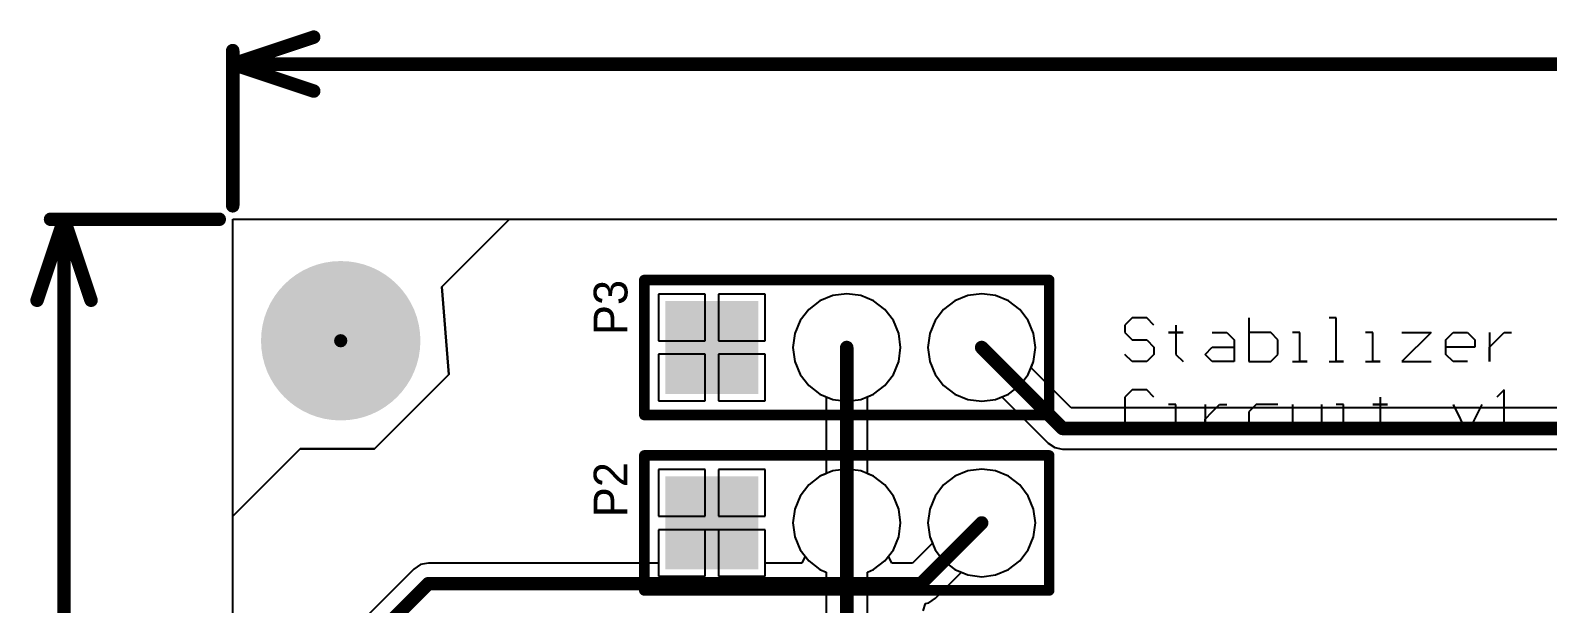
# Model space of a CAD drawing. Header units: millimetres. Extents: x 0 to 146, y 0 to 115.
# Drawn here: x 78.87 to 107.43, y 104.27 to 115.06 of the extents above; entities that cross this region are included whole.
import ezdxf

# ---------------------------------------------------------------- set-up
doc = ezdxf.new("R2010")
doc.units = ezdxf.units.MM
for name, color, linetype in [('BottomLayer', 5, 'Continuous'), ('BottomSolder', 6, 'Continuous'), ('MultiLayer', 9, 'Continuous'), ('PadHoleLayer', 156, 'Continuous'), ('TopLayer', 1, 'Continuous'), ('TopOverlay', 2, 'Continuous'), ('TopPaste', 8, 'Continuous'), ('TopSolder', 216, 'Continuous')]:
    doc.layers.add(name, color=color, linetype=linetype)

# ---------------------------------------------------------------- blocks, each defined once
blk = doc.blocks.new('HDR1X3_15')
at = {"layer": 'BottomLayer'}
blk.add_hatch(color=5, dxfattribs=at).paths.add_polyline_path([(-0.75, 0.75), (0.75, 0.75), (0.75, -0.75), (-0.75, -0.75)])
h = blk.add_hatch(color=5, dxfattribs=at)
edge = h.paths.add_edge_path()
edge.add_arc((2.54, 0), 0.75, 0, 360)
h = blk.add_hatch(color=5, dxfattribs=at)
edge = h.paths.add_edge_path()
edge.add_arc((5.08, 0), 0.75, 0, 360)
at = {"layer": 'BottomSolder'}
blk.add_hatch(color=6, dxfattribs=at).paths.add_polyline_path([(-0.875, 0.875), (0.875, 0.875), (0.875, -0.875), (-0.875, -0.875)])
h = blk.add_hatch(color=6, dxfattribs=at)
edge = h.paths.add_edge_path()
edge.add_arc((2.54, 0), 0.875, 0, 360)
h = blk.add_hatch(color=6, dxfattribs=at)
edge = h.paths.add_edge_path()
edge.add_arc((5.08, 0), 0.875, 0, 360)
at = {"layer": 'MultiLayer'}
blk.add_hatch(color=9, dxfattribs=at).paths.add_polyline_path([(-0.75, 0.75), (0.75, 0.75), (0.75, -0.75), (-0.75, -0.75)])
h = blk.add_hatch(color=9, dxfattribs=at)
edge = h.paths.add_edge_path()
edge.add_arc((2.54, 0), 0.75, 0, 360)
h = blk.add_hatch(color=9, dxfattribs=at)
edge = h.paths.add_edge_path()
edge.add_arc((5.08, 0), 0.75, 0, 360)
at = {"layer": 'PadHoleLayer'}
h = blk.add_hatch(color=156, dxfattribs=at)
edge = h.paths.add_edge_path()
edge.add_arc((0, 0), 0.45, 0, 360)
h = blk.add_hatch(color=156, dxfattribs=at)
edge = h.paths.add_edge_path()
edge.add_arc((2.54, 0), 0.45, 0, 360)
h = blk.add_hatch(color=156, dxfattribs=at)
edge = h.paths.add_edge_path()
edge.add_arc((5.08, 0), 0.45, 0, 360)
at = {"layer": 'TopLayer'}
blk.add_hatch(color=1, dxfattribs=at).paths.add_polyline_path([(-0.75, 0.75), (0.75, 0.75), (0.75, -0.75), (-0.75, -0.75)])
h = blk.add_hatch(color=1, dxfattribs=at)
edge = h.paths.add_edge_path()
edge.add_arc((2.54, 0), 0.75, 0, 360)
h = blk.add_hatch(color=1, dxfattribs=at)
edge = h.paths.add_edge_path()
edge.add_arc((5.08, 0), 0.75, 0, 360)
at = {"layer": 'TopSolder'}
blk.add_hatch(color=216, dxfattribs=at).paths.add_polyline_path([(-0.875, 0.875), (0.875, 0.875), (0.875, -0.875), (-0.875, -0.875)])
h = blk.add_hatch(color=216, dxfattribs=at)
edge = h.paths.add_edge_path()
edge.add_arc((2.54, 0), 0.875, 0, 360)
h = blk.add_hatch(color=216, dxfattribs=at)
edge = h.paths.add_edge_path()
edge.add_arc((5.08, 0), 0.875, 0, 360)
at = {"layer": 'TopOverlay', "const_width": 0.2}
for points in [[(-1.27, -1.27), (-1.27, 1.27)], [(-1.27, 1.27), (6.35, 1.27)], [(6.35, -1.27), (6.35, 1.27)], [(-1.27, -1.27), (6.35, -1.27)]]:
    blk.add_lwpolyline(points, dxfattribs=at)
at = {"layer": 'TopOverlay', "const_width": 0.1}
for points in [[(-1.32, 1.27, 1), (-1.22, 1.27, 1)], [(-1.32, 1.27, 1), (-1.22, 1.27, 1)], [(6.3, 1.27, 1), (6.4, 1.27, 1)], [(6.3, 1.27, 1), (6.4, 1.27, 1)], [(-1.32, -1.27, 1), (-1.22, -1.27, 1)], [(-1.32, -1.27, 1), (-1.22, -1.27, 1)], [(6.3, -1.27, 1), (6.4, -1.27, 1)], [(6.3, -1.27, 1), (6.4, -1.27, 1)]]:
    blk.add_lwpolyline(points, format="xyb", close=True, dxfattribs=at)
blk = doc.blocks.new('HDR1X3_16')
at = {"layer": 'BottomLayer'}
blk.add_hatch(color=5, dxfattribs=at).paths.add_polyline_path([(-0.75, 0.75), (0.75, 0.75), (0.75, -0.75), (-0.75, -0.75)])
h = blk.add_hatch(color=5, dxfattribs=at)
edge = h.paths.add_edge_path()
edge.add_arc((2.54, 0), 0.75, 0, 360)
h = blk.add_hatch(color=5, dxfattribs=at)
edge = h.paths.add_edge_path()
edge.add_arc((5.08, 0), 0.75, 0, 360)
at = {"layer": 'BottomSolder'}
blk.add_hatch(color=6, dxfattribs=at).paths.add_polyline_path([(-0.875, 0.875), (0.875, 0.875), (0.875, -0.875), (-0.875, -0.875)])
h = blk.add_hatch(color=6, dxfattribs=at)
edge = h.paths.add_edge_path()
edge.add_arc((2.54, 0), 0.875, 0, 360)
h = blk.add_hatch(color=6, dxfattribs=at)
edge = h.paths.add_edge_path()
edge.add_arc((5.08, 0), 0.875, 0, 360)
at = {"layer": 'MultiLayer'}
blk.add_hatch(color=9, dxfattribs=at).paths.add_polyline_path([(-0.75, 0.75), (0.75, 0.75), (0.75, -0.75), (-0.75, -0.75)])
h = blk.add_hatch(color=9, dxfattribs=at)
edge = h.paths.add_edge_path()
edge.add_arc((2.54, 0), 0.75, 0, 360)
h = blk.add_hatch(color=9, dxfattribs=at)
edge = h.paths.add_edge_path()
edge.add_arc((5.08, 0), 0.75, 0, 360)
at = {"layer": 'PadHoleLayer'}
h = blk.add_hatch(color=156, dxfattribs=at)
edge = h.paths.add_edge_path()
edge.add_arc((0, 0), 0.45, 0, 360)
h = blk.add_hatch(color=156, dxfattribs=at)
edge = h.paths.add_edge_path()
edge.add_arc((2.54, 0), 0.45, 0, 360)
h = blk.add_hatch(color=156, dxfattribs=at)
edge = h.paths.add_edge_path()
edge.add_arc((5.08, 0), 0.45, 0, 360)
at = {"layer": 'TopLayer'}
blk.add_hatch(color=1, dxfattribs=at).paths.add_polyline_path([(-0.75, 0.75), (0.75, 0.75), (0.75, -0.75), (-0.75, -0.75)])
h = blk.add_hatch(color=1, dxfattribs=at)
edge = h.paths.add_edge_path()
edge.add_arc((2.54, 0), 0.75, 0, 360)
h = blk.add_hatch(color=1, dxfattribs=at)
edge = h.paths.add_edge_path()
edge.add_arc((5.08, 0), 0.75, 0, 360)
at = {"layer": 'TopSolder'}
blk.add_hatch(color=216, dxfattribs=at).paths.add_polyline_path([(-0.875, 0.875), (0.875, 0.875), (0.875, -0.875), (-0.875, -0.875)])
h = blk.add_hatch(color=216, dxfattribs=at)
edge = h.paths.add_edge_path()
edge.add_arc((2.54, 0), 0.875, 0, 360)
h = blk.add_hatch(color=216, dxfattribs=at)
edge = h.paths.add_edge_path()
edge.add_arc((5.08, 0), 0.875, 0, 360)
at = {"layer": 'TopOverlay', "const_width": 0.2}
for points in [[(-1.27, -1.27), (-1.27, 1.27)], [(-1.27, 1.27), (6.35, 1.27)], [(6.35, -1.27), (6.35, 1.27)], [(-1.27, -1.27), (6.35, -1.27)]]:
    blk.add_lwpolyline(points, dxfattribs=at)
at = {"layer": 'TopOverlay', "const_width": 0.1}
for points in [[(-1.32, 1.27, 1), (-1.22, 1.27, 1)], [(-1.32, 1.27, 1), (-1.22, 1.27, 1)], [(6.3, 1.27, 1), (6.4, 1.27, 1)], [(6.3, 1.27, 1), (6.4, 1.27, 1)], [(-1.32, -1.27, 1), (-1.22, -1.27, 1)], [(-1.32, -1.27, 1), (-1.22, -1.27, 1)], [(6.3, -1.27, 1), (6.4, -1.27, 1)], [(6.3, -1.27, 1), (6.4, -1.27, 1)]]:
    blk.add_lwpolyline(points, format="xyb", close=True, dxfattribs=at)

msp = doc.modelspace()

# ---------------------------------------------------------------- hatches: boundary and pattern name
at = {"layer": 'BottomSolder'}
h = msp.add_hatch(color=6, dxfattribs=at)
edge = h.paths.add_edge_path()
edge.add_arc((84.709, 109.22), 0.125, 0, 360)
at = {"layer": 'PadHoleLayer'}
h = msp.add_hatch(color=156, dxfattribs=at)
edge = h.paths.add_edge_path()
edge.add_arc((84.709, 109.22), 1.5, 0, 360)
at = {"layer": 'TopSolder'}
h = msp.add_hatch(color=216, dxfattribs=at)
edge = h.paths.add_edge_path()
edge.add_arc((84.709, 109.22), 0.125, 0, 360)

# ---------------------------------------------------------------- linework, layer by layer
at = {"layer": 'BottomLayer'}
for p, q in [((82.677, 111.506), (87.058, 111.506)), ((82.677, 105.918), (82.677, 111.506)), ((87.884, 111.506), (86.614, 110.236)), ((86.614, 110.236), (87.884, 111.506)), ((87.058, 111.506), (87.884, 111.506)), ((87.884, 111.506), (140.335, 111.506)), ((86.614, 110.236), (86.741, 108.585)), ((86.741, 108.585), (86.614, 110.236)), ((91.567, 110.097), (90.69, 110.097)), ((90.69, 110.097), (90.69, 109.22)), ((91.567, 109.22), (91.567, 110.097)), ((92.698, 110.097), (91.821, 110.097)), ((91.821, 110.097), (91.821, 109.22)), ((92.698, 109.22), (92.698, 110.097)), ((93.728, 109.97), (93.518, 109.809)), ((93.972, 110.071), (93.728, 109.97)), ((94.234, 110.106), (93.972, 110.071)), ((94.496, 110.071), (94.234, 110.106)), ((94.74, 109.97), (94.496, 110.071)), ((94.95, 109.809), (94.74, 109.97)), ((96.268, 109.97), (96.058, 109.809)), ((96.512, 110.071), (96.268, 109.97)), ((96.774, 110.106), (96.512, 110.071)), ((97.036, 110.071), (96.774, 110.106)), ((97.28, 109.97), (97.036, 110.071)), ((97.49, 109.809), (97.28, 109.97)), ((93.518, 109.809), (93.357, 109.599)), ((95.111, 109.599), (94.95, 109.809)), ((96.058, 109.809), (95.897, 109.599)), ((97.651, 109.599), (97.49, 109.809)), ((93.357, 109.599), (93.256, 109.355)), ((95.212, 109.355), (95.111, 109.599)), ((95.897, 109.599), (95.796, 109.355)), ((97.752, 109.355), (97.651, 109.599)), ((90.69, 109.22), (91.567, 109.22)), ((91.821, 109.22), (92.698, 109.22)), ((93.256, 109.355), (93.221, 109.093)), ((95.247, 109.093), (95.212, 109.355)), ((95.796, 109.355), (95.761, 109.093)), ((97.787, 109.093), (97.752, 109.355)), ((91.567, 108.966), (90.69, 108.966)), ((90.69, 108.966), (90.69, 108.089)), ((91.567, 108.089), (91.567, 108.966)), ((92.698, 108.966), (91.821, 108.966)), ((91.821, 108.966), (91.821, 108.089)), ((92.698, 108.089), (92.698, 108.966)), ((93.221, 109.093), (93.256, 108.831)), ((93.256, 108.831), (93.357, 108.587)), ((95.111, 108.587), (95.212, 108.831)), ((95.212, 108.831), (95.247, 109.093)), ((95.761, 109.093), (95.796, 108.831)), ((95.796, 108.831), (95.897, 108.587)), ((97.703, 108.713), (97.752, 108.831)), ((97.752, 108.831), (97.787, 109.093)), ((86.741, 108.585), (85.344, 107.188)), ((85.344, 107.188), (86.741, 108.585)), ((93.357, 108.587), (93.518, 108.377)), ((94.95, 108.377), (95.111, 108.587)), ((95.897, 108.587), (96.058, 108.377)), ((98.459, 107.957), (97.703, 108.713)), ((93.518, 108.377), (93.728, 108.216)), ((94.74, 108.216), (94.95, 108.377)), ((96.058, 108.377), (96.268, 108.216)), ((90.69, 108.089), (91.567, 108.089)), ((91.821, 108.089), (92.698, 108.089)), ((93.728, 108.216), (93.972, 108.115)), ((93.972, 108.115), (94.234, 108.08)), ((94.234, 108.08), (94.496, 108.115)), ((94.496, 108.115), (94.74, 108.216)), ((96.268, 108.216), (96.512, 108.115)), ((96.512, 108.115), (96.774, 108.08)), ((96.774, 108.08), (97.036, 108.115)), ((97.036, 108.115), (97.154, 108.164)), ((97.154, 108.164), (98.023, 107.294)), ((109.497, 107.957), (98.459, 107.957)), ((83.947, 107.188), (82.677, 105.918)), ((82.677, 105.918), (83.947, 107.188)), ((85.344, 107.188), (83.947, 107.188)), ((83.947, 107.188), (85.344, 107.188)), ((98.023, 107.294), (98.149, 107.21)), ((98.149, 107.21), (98.298, 107.181)), ((98.298, 107.181), (119.927, 107.181)), ((91.567, 106.795), (90.69, 106.795)), ((90.69, 106.795), (90.69, 105.918)), ((91.567, 105.918), (91.567, 106.795)), ((92.698, 106.795), (91.821, 106.795)), ((91.821, 106.795), (91.821, 105.918)), ((92.698, 105.918), (92.698, 106.795)), ((93.728, 106.668), (93.518, 106.507)), ((93.972, 106.769), (93.728, 106.668)), ((94.234, 106.804), (93.972, 106.769)), ((94.496, 106.769), (94.234, 106.804)), ((94.74, 106.668), (94.496, 106.769)), ((94.95, 106.507), (94.74, 106.668)), ((96.268, 106.668), (96.058, 106.507)), ((96.512, 106.769), (96.268, 106.668)), ((96.774, 106.804), (96.512, 106.769)), ((97.036, 106.769), (96.774, 106.804)), ((97.28, 106.668), (97.036, 106.769)), ((97.49, 106.507), (97.28, 106.668)), ((93.357, 106.297), (93.256, 106.053)), ((93.518, 106.507), (93.357, 106.297)), ((95.111, 106.297), (94.95, 106.507)), ((95.212, 106.053), (95.111, 106.297)), ((95.897, 106.297), (95.796, 106.053)), ((96.058, 106.507), (95.897, 106.297)), ((97.651, 106.297), (97.49, 106.507)), ((97.752, 106.053), (97.651, 106.297)), ((93.256, 106.053), (93.221, 105.791)), ((95.247, 105.791), (95.212, 106.053)), ((95.796, 106.053), (95.761, 105.791)), ((97.787, 105.791), (97.752, 106.053)), ((82.677, 88.932), (82.677, 105.918)), ((90.69, 105.918), (91.567, 105.918)), ((91.821, 105.918), (92.698, 105.918)), ((93.221, 105.791), (93.256, 105.529)), ((95.212, 105.529), (95.247, 105.791)), ((95.761, 105.791), (95.796, 105.529)), ((97.752, 105.529), (97.787, 105.791)), ((92.698, 105.664), (90.69, 105.664)), ((90.69, 105.664), (90.69, 105.036)), ((92.698, 105.036), (92.698, 105.664)), ((93.256, 105.529), (93.357, 105.285)), ((95.111, 105.285), (95.212, 105.529)), ((95.845, 105.411), (95.47, 105.036)), ((95.796, 105.529), (95.845, 105.411)), ((97.651, 105.285), (97.752, 105.529)), ((93.357, 105.285), (93.45, 105.163)), ((93.45, 105.163), (93.387, 105.036)), ((95.018, 105.163), (95.111, 105.285)), ((95.081, 105.036), (95.018, 105.163)), ((97.49, 105.075), (97.651, 105.285)), ((86.085, 104.923), (84.079, 102.916)), ((86.211, 105.007), (86.085, 104.923)), ((86.36, 105.036), (86.211, 105.007)), ((90.69, 105.036), (86.36, 105.036)), ((93.387, 105.036), (92.698, 105.036)), ((95.47, 105.036), (95.081, 105.036)), ((95.906, 104.373), (96.394, 104.862)), ((96.394, 104.862), (96.512, 104.813)), ((97.036, 104.813), (97.28, 104.914)), ((97.28, 104.914), (97.49, 105.075)), ((96.512, 104.813), (96.774, 104.778)), ((96.774, 104.778), (97.036, 104.813)), ((95.674, 104.139), (95.716, 104.276)), ((95.716, 104.276), (95.78, 104.289)), ((95.78, 104.289), (95.906, 104.373))]:
    msp.add_line(p, q, dxfattribs=at)
at = {"layer": 'BottomLayer', "const_width": 0.254}
for points in [[(96.774, 109.093), (98.298, 107.569)], [(98.298, 107.569), (127.762, 107.569)], [(95.631, 104.648), (96.774, 105.791)], [(84.353, 102.641), (86.36, 104.648)], [(86.36, 104.648), (95.631, 104.648)]]:
    msp.add_lwpolyline(points, dxfattribs=at)
at = {"layer": 'BottomLayer', "const_width": 0.127}
for points in [[(96.71, 109.093, 1), (96.837, 109.093, 1)], [(98.234, 107.569, 1), (98.361, 107.569, 1)], [(98.234, 107.569, 1), (98.361, 107.569, 1)], [(96.71, 105.791, 1), (96.837, 105.791, 1)], [(86.296, 104.648, 1), (86.423, 104.648, 1)], [(86.296, 104.648, 1), (86.423, 104.648, 1)], [(95.567, 104.648, 1), (95.694, 104.648, 1)], [(95.567, 104.648, 1), (95.694, 104.648, 1)]]:
    msp.add_lwpolyline(points, format="xyb", close=True, dxfattribs=at)
at = {"layer": 'TopLayer'}
for p, q in [((82.677, 111.506), (87.122, 111.506)), ((82.677, 107.315), (82.677, 111.506)), ((87.884, 111.506), (86.614, 110.236)), ((86.614, 110.236), (87.884, 111.506)), ((87.122, 111.506), (87.884, 111.506)), ((87.884, 111.506), (118.568, 111.506)), ((86.614, 110.236), (86.741, 108.585)), ((86.741, 108.585), (86.614, 110.236)), ((91.567, 110.097), (90.69, 110.097)), ((90.69, 110.097), (90.69, 109.22)), ((91.567, 109.22), (91.567, 110.097)), ((92.698, 110.097), (91.821, 110.097)), ((91.821, 110.097), (91.821, 109.22)), ((92.698, 109.22), (92.698, 110.097)), ((93.728, 109.97), (93.518, 109.809)), ((93.972, 110.071), (93.728, 109.97)), ((94.234, 110.106), (93.972, 110.071)), ((94.496, 110.071), (94.234, 110.106)), ((94.74, 109.97), (94.496, 110.071)), ((94.95, 109.809), (94.74, 109.97)), ((96.268, 109.97), (96.058, 109.809)), ((96.512, 110.071), (96.268, 109.97)), ((96.774, 110.106), (96.512, 110.071)), ((97.036, 110.071), (96.774, 110.106)), ((97.28, 109.97), (97.036, 110.071)), ((97.49, 109.809), (97.28, 109.97)), ((93.518, 109.809), (93.357, 109.599)), ((95.111, 109.599), (94.95, 109.809)), ((96.058, 109.809), (95.897, 109.599)), ((97.651, 109.599), (97.49, 109.809)), ((93.357, 109.599), (93.256, 109.355)), ((95.212, 109.355), (95.111, 109.599)), ((95.897, 109.599), (95.796, 109.355)), ((97.752, 109.355), (97.651, 109.599)), ((90.69, 109.22), (91.567, 109.22)), ((91.821, 109.22), (92.698, 109.22)), ((93.256, 109.355), (93.221, 109.093)), ((95.247, 109.093), (95.212, 109.355)), ((95.796, 109.355), (95.761, 109.093)), ((97.787, 109.093), (97.752, 109.355)), ((91.567, 108.966), (90.69, 108.966)), ((90.69, 108.966), (90.69, 108.089)), ((91.567, 108.089), (91.567, 108.966)), ((92.698, 108.966), (91.821, 108.966)), ((91.821, 108.966), (91.821, 108.089)), ((92.698, 108.089), (92.698, 108.966)), ((93.221, 109.093), (93.256, 108.831)), ((93.256, 108.831), (93.357, 108.587)), ((95.111, 108.587), (95.212, 108.831)), ((95.212, 108.831), (95.247, 109.093)), ((95.761, 109.093), (95.796, 108.831)), ((95.796, 108.831), (95.897, 108.587)), ((97.651, 108.587), (97.752, 108.831)), ((97.752, 108.831), (97.787, 109.093)), ((86.741, 108.585), (85.344, 107.188)), ((85.344, 107.188), (86.741, 108.585)), ((93.357, 108.587), (93.518, 108.377)), ((94.95, 108.377), (95.111, 108.587)), ((95.897, 108.587), (96.058, 108.377)), ((97.49, 108.377), (97.651, 108.587)), ((93.518, 108.377), (93.728, 108.216)), ((94.74, 108.216), (94.95, 108.377)), ((96.058, 108.377), (96.268, 108.216)), ((97.28, 108.216), (97.49, 108.377)), ((90.69, 108.089), (91.567, 108.089)), ((91.821, 108.089), (92.698, 108.089)), ((93.728, 108.216), (93.846, 108.167)), ((93.846, 108.167), (93.846, 106.717)), ((94.622, 108.167), (94.74, 108.216)), ((94.622, 106.717), (94.622, 108.167)), ((96.268, 108.216), (96.512, 108.115)), ((96.512, 108.115), (96.774, 108.08)), ((96.774, 108.08), (97.036, 108.115)), ((97.036, 108.115), (97.28, 108.216)), ((82.677, 105.918), (82.677, 107.315)), ((83.947, 107.188), (82.677, 105.918)), ((82.677, 105.918), (83.947, 107.188)), ((85.344, 107.188), (83.947, 107.188)), ((83.947, 107.188), (85.344, 107.188)), ((91.567, 106.795), (90.69, 106.795)), ((90.69, 106.795), (90.69, 105.918)), ((91.567, 105.918), (91.567, 106.795)), ((92.698, 106.795), (91.821, 106.795)), ((91.821, 106.795), (91.821, 105.918)), ((92.698, 105.918), (92.698, 106.795)), ((93.728, 106.668), (93.518, 106.507)), ((93.846, 106.717), (93.728, 106.668)), ((94.74, 106.668), (94.622, 106.717)), ((94.95, 106.507), (94.74, 106.668)), ((96.268, 106.668), (96.058, 106.507)), ((96.512, 106.769), (96.268, 106.668)), ((96.774, 106.804), (96.512, 106.769)), ((97.036, 106.769), (96.774, 106.804)), ((97.28, 106.668), (97.036, 106.769)), ((97.49, 106.507), (97.28, 106.668)), ((93.357, 106.297), (93.256, 106.053)), ((93.518, 106.507), (93.357, 106.297)), ((95.111, 106.297), (94.95, 106.507)), ((95.212, 106.053), (95.111, 106.297)), ((95.897, 106.297), (95.796, 106.053)), ((96.058, 106.507), (95.897, 106.297)), ((97.651, 106.297), (97.49, 106.507)), ((97.752, 106.053), (97.651, 106.297)), ((93.256, 106.053), (93.221, 105.791)), ((95.247, 105.791), (95.212, 106.053)), ((95.796, 106.053), (95.761, 105.791)), ((97.787, 105.791), (97.752, 106.053)), ((82.677, 88.9), (82.677, 105.918)), ((82.677, 105.918), (82.677, 105.918)), ((82.677, 105.918), (82.677, 105.918)), ((90.69, 105.918), (91.567, 105.918)), ((91.821, 105.918), (92.698, 105.918)), ((93.221, 105.791), (93.256, 105.529)), ((95.212, 105.529), (95.247, 105.791)), ((95.761, 105.791), (95.796, 105.529)), ((97.752, 105.529), (97.787, 105.791)), ((91.567, 105.664), (90.69, 105.664)), ((90.69, 105.664), (90.69, 104.787)), ((91.567, 104.787), (91.567, 105.664)), ((92.698, 105.664), (91.821, 105.664)), ((91.821, 105.664), (91.821, 104.787)), ((92.698, 104.787), (92.698, 105.664)), ((93.256, 105.529), (93.357, 105.285)), ((95.111, 105.285), (95.212, 105.529)), ((95.796, 105.529), (95.897, 105.285)), ((97.651, 105.285), (97.752, 105.529)), ((93.357, 105.285), (93.518, 105.075)), ((94.95, 105.075), (95.111, 105.285)), ((95.897, 105.285), (96.058, 105.075)), ((97.49, 105.075), (97.651, 105.285)), ((93.518, 105.075), (93.728, 104.914)), ((93.728, 104.914), (93.846, 104.865)), ((93.846, 104.865), (93.846, 103.415)), ((94.622, 104.865), (94.74, 104.914)), ((94.622, 103.415), (94.622, 104.865)), ((94.74, 104.914), (94.95, 105.075)), ((96.058, 105.075), (96.268, 104.914)), ((96.268, 104.914), (96.512, 104.813)), ((97.036, 104.813), (97.28, 104.914)), ((97.28, 104.914), (97.49, 105.075)), ((90.69, 104.787), (91.567, 104.787)), ((91.821, 104.787), (92.698, 104.787)), ((96.512, 104.813), (96.774, 104.778)), ((96.774, 104.778), (97.036, 104.813))]:
    msp.add_line(p, q, dxfattribs=at)
at = {"layer": 'TopLayer', "const_width": 0.254}
for points in [[(94.234, 105.791), (94.234, 109.093)], [(94.234, 102.489), (94.234, 105.791)]]:
    msp.add_lwpolyline(points, dxfattribs=at)
at = {"layer": 'TopLayer', "const_width": 0.127}
for points in [[(94.17, 109.093, 1), (94.297, 109.093, 1)], [(94.17, 105.791, 1), (94.297, 105.791, 1)], [(94.17, 105.791, 1), (94.297, 105.791, 1)]]:
    msp.add_lwpolyline(points, format="xyb", close=True, dxfattribs=at)
at = {"layer": 'TopOverlay'}
for p, q in [((99.605, 109.651), (99.468, 109.514)), ((99.468, 109.514), (99.468, 109.376)), ((99.88, 109.651), (99.605, 109.651)), ((100.017, 109.514), (99.88, 109.651)), ((100.429, 109.514), (100.429, 109.376)), ((101.802, 109.651), (101.802, 108.827)), ((103.449, 109.651), (103.312, 109.651)), ((103.449, 108.827), (103.449, 109.651)), ((99.468, 109.376), (99.605, 109.239)), ((99.605, 109.239), (99.88, 109.239)), ((99.88, 109.239), (100.017, 109.102)), ((100.017, 109.102), (100.017, 108.964)), ((100.429, 109.376), (100.292, 109.376)), ((100.292, 109.376), (100.566, 109.376)), ((100.566, 109.376), (100.429, 109.376)), ((100.429, 109.376), (100.429, 108.964)), ((100.978, 108.964), (101.115, 109.102)), ((101.115, 109.376), (101.39, 109.376)), ((101.115, 109.102), (101.527, 109.102)), ((101.39, 109.376), (101.527, 109.239)), ((101.527, 109.239), (101.527, 108.827)), ((102.214, 109.376), (101.802, 109.376)), ((102.351, 109.239), (102.214, 109.376)), ((102.351, 109.102), (102.351, 109.239)), ((102.351, 108.964), (102.351, 109.102)), ((102.763, 109.376), (102.626, 109.376)), ((102.763, 108.827), (102.763, 109.376)), ((104.136, 109.376), (103.999, 109.376)), ((104.136, 108.827), (104.136, 109.376)), ((104.685, 109.376), (105.234, 109.376)), ((105.234, 109.376), (104.685, 108.827)), ((105.509, 109.239), (105.646, 109.376)), ((105.509, 108.964), (105.509, 109.239)), ((106.058, 109.102), (105.509, 109.102)), ((105.646, 109.376), (105.921, 109.376)), ((105.921, 109.376), (106.058, 109.239)), ((106.058, 109.239), (106.058, 109.102)), ((106.332, 109.376), (106.332, 108.827)), ((106.332, 109.102), (106.47, 109.239)), ((106.332, 108.827), (106.332, 109.102)), ((106.47, 109.239), (106.607, 109.376)), ((106.607, 109.376), (106.744, 109.376)), ((99.605, 108.827), (99.468, 108.964)), ((99.88, 108.827), (99.605, 108.827)), ((100.017, 108.964), (99.88, 108.827)), ((100.429, 108.964), (100.566, 108.827)), ((101.115, 108.827), (100.978, 108.964)), ((101.527, 108.827), (101.115, 108.827)), ((101.802, 108.827), (102.214, 108.827)), ((102.214, 108.827), (102.351, 108.964)), ((102.626, 108.827), (102.9, 108.827)), ((102.9, 108.827), (102.763, 108.827)), ((103.312, 108.827), (103.587, 108.827)), ((103.587, 108.827), (103.449, 108.827)), ((103.999, 108.827), (104.273, 108.827)), ((104.273, 108.827), (104.136, 108.827)), ((104.685, 108.827), (105.234, 108.827)), ((105.646, 108.827), (105.509, 108.964)), ((105.921, 108.827), (105.646, 108.827)), ((99.605, 108.293), (99.468, 108.155)), ((99.88, 108.293), (99.605, 108.293)), ((100.017, 108.155), (99.88, 108.293)), ((106.607, 108.293), (106.47, 108.155)), ((106.607, 107.469), (106.607, 108.293)), ((99.468, 108.155), (99.468, 107.606)), ((100.429, 108.018), (100.292, 108.018)), ((100.429, 107.469), (100.429, 108.018)), ((100.978, 108.018), (100.978, 107.469)), ((101.115, 107.881), (101.253, 108.018)), ((101.253, 108.018), (101.39, 108.018)), ((101.939, 108.018), (101.802, 107.881)), ((102.351, 108.018), (101.939, 108.018)), ((102.626, 108.018), (102.626, 107.606)), ((103.175, 107.469), (103.175, 108.018)), ((103.587, 108.018), (103.449, 108.018)), ((103.587, 107.469), (103.587, 108.018)), ((104.273, 108.018), (104.136, 108.018)), ((104.136, 108.018), (104.41, 108.018)), ((104.273, 108.155), (104.273, 108.018)), ((104.41, 108.018), (104.273, 108.018)), ((104.273, 108.018), (104.273, 107.606)), ((105.646, 108.018), (105.921, 107.469)), ((105.921, 107.469), (106.195, 108.018)), ((100.978, 107.744), (101.115, 107.881)), ((100.978, 107.469), (100.978, 107.744)), ((101.802, 107.881), (101.802, 107.606)), ((99.468, 107.606), (99.605, 107.469)), ((99.605, 107.469), (99.88, 107.469)), ((99.88, 107.469), (100.017, 107.606)), ((100.292, 107.469), (100.566, 107.469)), ((100.566, 107.469), (100.429, 107.469)), ((101.802, 107.606), (101.939, 107.469)), ((101.939, 107.469), (102.351, 107.469)), ((102.626, 107.606), (102.763, 107.469)), ((102.763, 107.469), (103.175, 107.469)), ((103.449, 107.469), (103.724, 107.469)), ((103.724, 107.469), (103.587, 107.469)), ((104.273, 107.606), (104.41, 107.469)), ((106.47, 107.469), (106.744, 107.469)), ((106.744, 107.469), (106.607, 107.469)), ((107.156, 107.469), (107.156, 107.606)), ((107.156, 107.606), (107.293, 107.606)), ((107.293, 107.469), (107.156, 107.469)), ((107.293, 107.606), (107.293, 107.469))]:
    msp.add_line(p, q, dxfattribs=at)
at = {"layer": 'TopPaste', "const_width": 0.254}
for points in [[(82.677, 114.427), (84.201, 114.935)], [(82.677, 111.76), (82.677, 114.681)], [(82.677, 114.427), (112.53, 114.427)], [(82.677, 114.427), (84.201, 113.919)], [(78.994, 109.982), (79.502, 111.506)], [(79.248, 111.506), (82.423, 111.506)], [(79.502, 98.652), (79.502, 111.506)], [(79.502, 111.506), (80.01, 109.982)]]:
    msp.add_lwpolyline(points, dxfattribs=at)
at = {"layer": 'TopPaste', "const_width": 0.127}
for points in [[(84.137, 114.935, 1), (84.264, 114.935, 1)], [(82.613, 114.681, 1), (82.74, 114.681, 1)], [(82.613, 114.427, 1), (82.74, 114.427, 1)], [(82.613, 114.427, 1), (82.74, 114.427, 1)], [(82.613, 114.427, 1), (82.74, 114.427, 1)], [(84.137, 113.919, 1), (84.264, 113.919, 1)], [(82.613, 111.76, 1), (82.74, 111.76, 1)], [(79.184, 111.506, 1), (79.311, 111.506, 1)], [(79.438, 111.506, 1), (79.565, 111.506, 1)], [(79.438, 111.506, 1), (79.565, 111.506, 1)], [(79.438, 111.506, 1), (79.565, 111.506, 1)], [(82.359, 111.506, 1), (82.486, 111.506, 1)], [(78.93, 109.982, 1), (79.057, 109.982, 1)], [(79.947, 109.982, 1), (80.073, 109.982, 1)]]:
    msp.add_lwpolyline(points, format="xyb", close=True, dxfattribs=at)

# ---------------------------------------------------------------- block references
at = {"rotation": 360}
for name, p in [('HDR1X3_15', (91.694, 109.093)), ('HDR1X3_16', (91.694, 105.791))]:
    msp.add_blockref(name, p, dxfattribs=at)

# ---------------------------------------------------------------- texts
at = {"layer": 'TopOverlay'}
for s, p in [('P3', (90.106, 109.326)), ('P2', (90.106, 105.897))]:
    msp.add_text(s, height=0.635, rotation=90, dxfattribs=at).set_placement(p)

doc.saveas('drawing.dxf')
